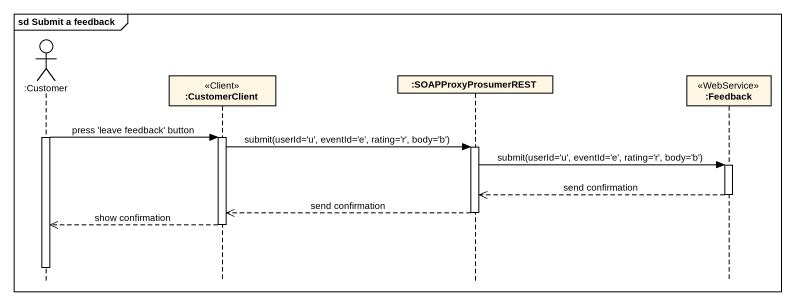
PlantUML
@startuml
mainframe sd Submit a feedback
hide footbox
actor ":Customer" as Customer
participant ":CustomerClient" as CustomerClient <<Client>>
participant ":SOAPProxyProsumerREST" as SOAPProxyProsumerREST
participant ":Feedback" as Feedback <<WebService>>

activate Customer
Customer -> CustomerClient : press 'leave feedback' button
activate CustomerClient
CustomerClient -> SOAPProxyProsumerREST : submit(userId='u', eventId='e', rating='r', body='b')
activate SOAPProxyProsumerREST
SOAPProxyProsumerREST -> Feedback : submit(userId='u', eventId='e', rating='r', body='b')
activate Feedback
Feedback -->> SOAPProxyProsumerREST : send confirmation
deactivate Feedback
SOAPProxyProsumerREST -->> CustomerClient : send confirmation
deactivate SOAPProxyProsumerREST
CustomerClient -->> Customer : show confirmation
deactivate CustomerClient
deactivate Customer
@enduml
